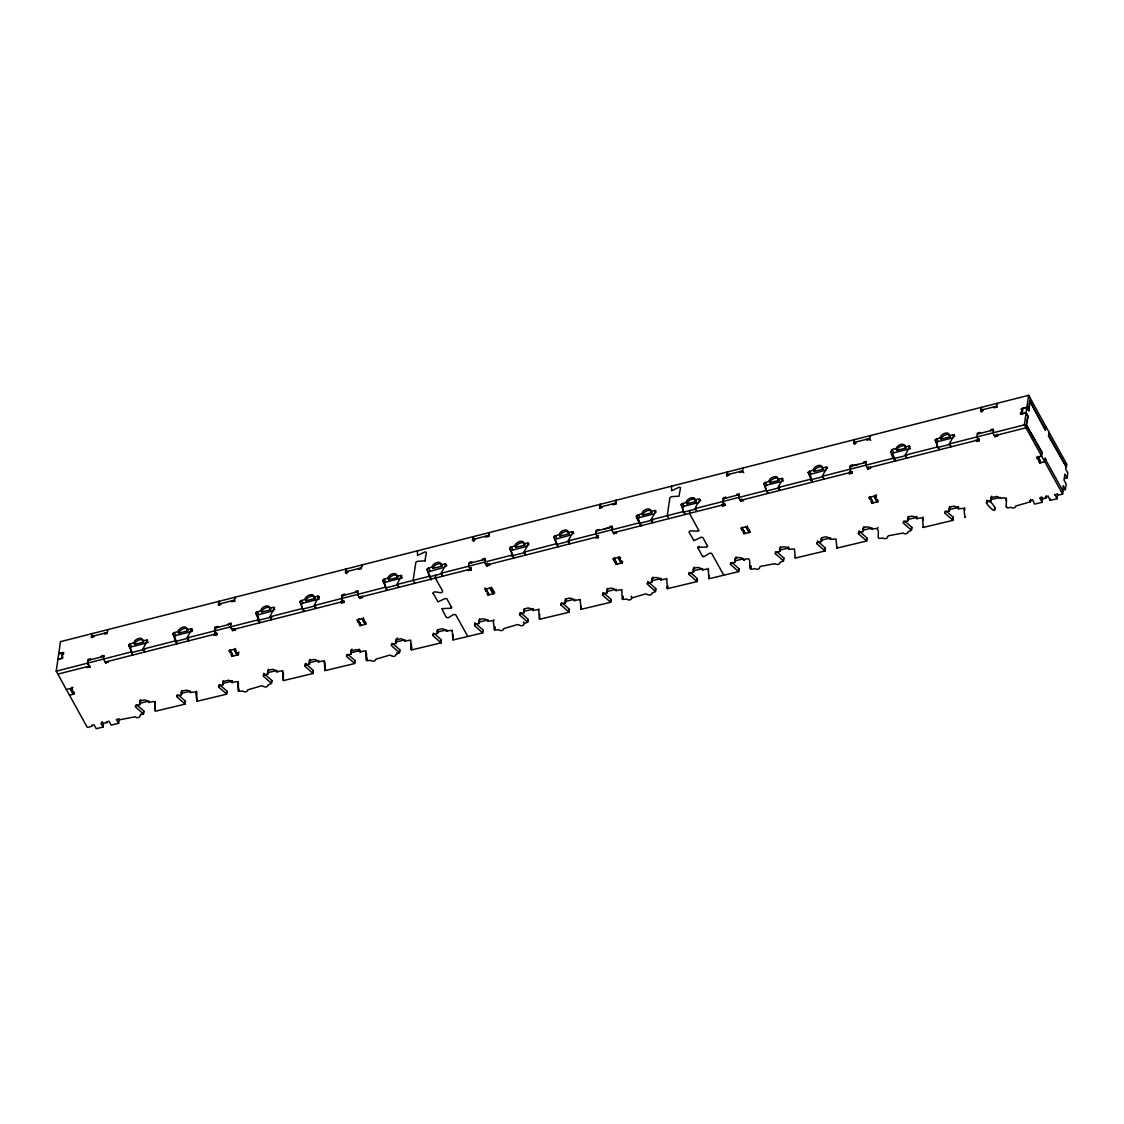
<?xml version="1.0" encoding="UTF-8"?>
<svg xmlns="http://www.w3.org/2000/svg" width="1124" height="1124" viewBox="0 0 1124 1124"><rect width="100%" height="100%" fill="white"/><g stroke="black" fill="none" stroke-linecap="round" stroke-linejoin="round"><path stroke-width="1.5" d="M143.521 642.099L142.186 638.98A4.889 2.922 -30.1 0 0 134.796 640.863L133.784 642.9L134.627 644.361L143.521 642.099A4.889 2.922 -30.1 0 0 143.535 641.565M305.054 599.317L305.897 600.778L314.79 598.516L313.47 595.397A4.875 2.922 -30.1 0 0 308.678 595.327A4.875 2.922 -30.1 0 0 305.054 599.317L299.883 601.382L302.328 608.52L269.886 616.837L271.558 619.745M178.013 631.646L178.857 633.107L187.75 630.845L186.907 629.384A4.875 2.922 -30.1 0 0 182.945 627.178A4.875 2.922 -30.1 0 0 178.028 631.646L174.206 632.615A1.405 0.843 -30.1 0 0 172.927 633.529L175.274 640.919L142.832 649.166L147.623 640.132L142.678 640.638M187.16 637.631L191.853 628.878L186.907 629.384M269.971 616.556L274.537 607.508A1.405 0.843 -30.1 0 0 273.539 607.339L269.718 608.309A4.875 2.922 -30.1 0 0 265.77 606.103A4.875 2.922 -30.1 0 0 260.838 610.571L255.612 612.819L259.335 621.755M314.2 605.302L318.766 596.254A1.405 0.843 -30.1 0 0 317.769 596.085L313.947 597.055M397.025 584.227L401.718 575.474L396.772 575.98A4.875 2.922 -30.1 0 0 394.088 573.591A4.875 2.922 -30.1 0 0 388.904 576.205L387.878 578.242L388.721 579.703L397.615 577.441A4.889 2.922 -30.1 0 0 396.533 575.347L395.395 575.052A4.889 2.922 -30.1 0 0 391.826 575.966L390.52 576.879A4.889 2.922 -30.1 0 0 388.721 579.703M697.035 511.209C690.178 508.174 707.797 495.122 695.096 500.068A4.875 2.922 -30.1 0 0 691.148 497.862A4.875 2.922 -30.1 0 0 686.216 502.33L681.032 504.395L683.476 511.532L651.035 519.85L652.707 522.758L651.541 520.286M778.595 487.957L779.803 490.275L778.117 487.38L782.866 478.487L777.92 478.993A4.875 2.922 -30.1 0 0 773.958 476.787A4.875 2.922 -30.1 0 0 769.041 481.255L763.856 483.32L766.287 490.457L695.278 508.526M811.275 479.653L822.88 476.702L824.033 479.021L822.318 476.197L827.095 467.233L822.15 467.739A4.889 2.922 -30.1 0 0 818.188 465.533A4.889 2.922 -30.1 0 0 813.256 470.015L808.044 472.249L811.767 481.184M905.649 455.627L906.829 458.03L905.143 455.122L909.92 446.158L904.975 446.664A4.889 2.922 -30.1 0 0 900.998 444.458A4.889 2.922 -30.1 0 0 896.067 448.94C881.497 447.043 904.876 475.115 891.065 451.539M938.315 447.324L949.921 444.373L951.059 446.762L949.373 443.868L954.15 434.904L949.204 435.409A4.875 2.922 -30.1 0 0 947.63 433.133A4.861 2.908 -30.1 0 0 943.5 433.892A4.875 2.922 -30.1 0 0 940.31 437.672L935.14 439.737L937.571 446.945L905.129 455.192M524.501 552.615L525.667 555.087L524.009 552.039L528.772 543.145L523.826 543.651A4.875 2.922 -30.1 0 0 521.901 541.304A4.875 2.922 -30.1 0 0 517.307 542.639L515.944 543.875A4.875 2.922 -30.1 0 0 514.947 545.913L510.184 547.388A1.405 0.843 -30.1 0 0 509.706 548.161L513.865 558.08L509.917 548.526M568.73 541.361L569.896 543.833L568.238 540.784L573.001 531.891L568.056 532.397A4.875 2.922 -30.1 0 0 564.529 530.106A4.875 2.922 -30.1 0 0 559.345 533.984L560.005 536.106L568.899 533.844L568.056 532.397M427.106 569.601C436.154 592.32 427.036 569.095 430.618 578.172M636.971 516.197C650.079 546.025 627.094 497.651 640.483 524.768M893.341 458.199L822.304 476.267M361.731 565.569L362.378 565.962M57.886 674.119L56.2 671.211L60.485 641.663L1028.629 395.311L1030.315 398.205L1028.572 410.204L1026.9 407.295L1022.981 408.167L1022.18 413.73L1026.015 412.817L1027.772 415.768L1025.959 427.766L1062.644 494.096L1057.951 495.22L1057.487 493.759M72.934 687.368L71.655 687.677L71.234 690.543L72.512 690.234L71.444 688.281L66.33 689.504L57.844 674.133L89.232 666.139L87.546 663.244L88.094 659.423L90.637 658.776L90.496 659.732M73.692 691.724L73.313 694.267L70.18 688.591M91.831 633.697L91.283 637.505L93.826 636.858L93.952 635.903M92.112 637.491L91.957 633.655L92.519 634.624M90.046 666.125L89.92 667.08L87.447 667.249M101.3 656.992L101.427 656.037L103.97 655.39L103.422 659.198L105.796 663.034L108.396 661.91M104.757 633.149L104.616 634.105L107.159 633.458L107.834 629.623M105.796 663.034L106.007 661.6M66.33 689.504L87.279 727.383L92.042 726.385L91.508 725.416L94.065 724.797L96.228 728.689L103.071 727.059L103.478 724.193L102.045 721.594M103.071 727.059L100.907 723.168L106.977 722.816L106.443 721.833L109 721.229L111.164 725.12L118.624 723.336L119.032 720.47M135.428 706.364L135.568 705.408M143.647 711.422L143.31 713.81L135.358 706.841L136.173 705.085M136.102 705.563L139.938 704.65L140.149 703.217A4.875 3.527 8.3 0 1 139.854 701.179L139.966 700.828M118.624 723.336L116.46 719.444L119.032 718.826L119.566 719.796L135.133 716.803A2.782 2.009 8.3 0 0 138.266 717.519A2.782 2.009 8.3 0 0 139.966 715.651L140.907 714.007M143.928 711.211L143.507 714.077L140.809 714.709M139.938 704.65A4.889 3.541 8.3 0 1 141.02 700.8L144.322 700.013A4.889 3.541 8.3 0 1 148.916 702.5L149 701.783M155.295 710.93L154.634 701.769M177.002 696.416L177.213 694.983M155.154 701.559L155.393 711.225L185.081 704.116L176.932 696.894L177.072 695.939A1.405 1.012 8.3 0 1 177.676 695.615L177.747 695.138M177.676 695.615L181.512 694.702L181.723 693.269A4.875 3.527 8.3 0 1 181.343 691.934M184.884 703.849L185.221 701.474M185.081 704.116L185.418 701.123L179.334 695.77M196.869 700.983L195.632 691.822L190.476 692.553L190.687 691.12L181.723 693.269M196.939 700.505L196.686 691.063M197.276 699.128L196.967 701.278L226.669 694.168L227.076 691.316M218.885 601.354L218.323 605.176L220.866 604.529L221.007 603.574M231.01 623.975L215.134 628.021L214.726 630.873L216.96 634.751L214.417 635.397L213.855 634.428M219.152 605.148L219.011 601.326L219.573 602.295M214.417 635.397L214.768 633.009M217.55 627.403L217.691 626.447L215.148 627.094L214.586 630.915L216.272 633.81L105.108 662.106M216.96 634.751L217.171 633.318M218.576 686.469L218.787 685.036M226.795 691.527L226.458 693.901L218.52 686.947L219.321 685.19M228.341 624.663L228.481 623.708L231.024 623.061L230.476 626.869L232.148 629.777L343.326 601.481M231.811 600.82L231.67 601.776L234.213 601.129L234.888 597.294L235.45 598.249M219.25 685.668L223.1 684.741L223.297 683.322A4.875 3.527 8.3 0 1 222.931 681.636M235.45 629.581L232.837 630.704L233.118 628.794M231.207 652.257L229.928 652.552L230.336 649.7M238.808 651.892L238.386 654.758L231.994 656.29L232.401 653.423M235.45 648.478L235.042 651.33L236.321 651.021L235.239 649.082L228.846 650.613L229.928 652.552M238.443 691.035L237.712 682.352L236.686 681.678A1.405 1.012 8.3 0 0 235.9 681.678L232.05 682.605L232.261 681.172L223.297 683.322M237.473 652.524L237.108 655.067L233.961 649.391M238.513 690.558L238.316 681.664M238.85 689.181L238.541 691.33L242.812 691.035A2.782 2.009 8.3 0 0 245.945 691.752A2.782 2.009 8.3 0 0 247.631 689.883L261.555 685.809L263.128 686.174A2.782 2.009 8.3 0 0 266.262 686.89A2.782 2.009 8.3 0 0 267.948 685.022L271.502 683.434L271.924 680.582M263.423 675.735L263.775 673.346L271.713 680.315M271.643 680.793L271.291 683.167L263.353 676.212L264.238 673.978M264.098 674.934L267.933 674.021L268.144 672.588A4.875 3.527 8.3 0 1 267.835 670.55M267.933 674.021A4.889 3.541 8.3 0 1 269.015 670.171L272.303 669.384A4.889 3.541 8.3 0 1 276.897 671.871L277.094 670.438L268.144 672.588M283.29 680.301L282.686 670.663M304.997 665.787L305.349 663.399L313.399 670.494L313.076 673.487L283.388 680.596L283.29 672.559M313.076 673.487L304.927 666.265L305.054 665.31A1.405 1.012 8.3 0 1 305.672 664.986L305.883 663.553M305.672 664.986L309.507 664.059L309.718 662.64A4.875 3.527 8.3 0 1 309.409 660.603L309.536 660.252M312.865 673.22L313.217 670.845M309.507 664.059A4.889 3.541 8.3 0 1 310.589 660.224L313.877 659.437A4.889 3.541 8.3 0 1 318.471 661.924L318.682 660.49L309.718 662.64M324.864 670.354L324.26 660.715M324.934 669.876L324.822 662.064M325.37 667.782L324.962 670.649L354.65 663.539L355.072 660.673M341.766 598.544L342.188 595.692L358.064 591.646M346.768 573.788L345.644 571.863L346.066 568.997L345.377 572.847L347.92 572.2L348.061 571.245M344.225 600.989L344.014 602.422L341.471 603.068L341.893 600.202M344.59 595.074L344.731 594.118L342.188 594.765L341.64 598.586L344.014 602.422M355.395 592.334L355.535 591.379L358.078 590.732L357.516 594.54L359.891 598.375L362.504 597.251M358.851 568.491L358.711 569.447L361.254 568.8L361.816 564.993M346.571 655.84L346.712 654.885M354.791 660.884L354.453 663.272L346.501 656.318L347.316 654.561M347.246 655.039L351.081 654.112L351.292 652.679A4.875 3.527 8.3 0 1 350.997 650.641L351.11 650.304M359.891 598.375L360.172 596.465M359.188 621.614L357.91 621.923L358.331 619.071L359.61 618.762M361.97 596.043L362.434 597.729M364.021 622.485L365.3 622.176L366.382 624.115L359.975 625.661L360.397 622.794M363.445 617.835L363.038 620.701L364.317 620.392L363.235 618.453L356.842 619.984L357.91 621.923M366.438 660.406L365.707 651.723L364.668 651.035A1.405 1.012 8.3 0 0 363.881 651.049L360.045 651.976L360.256 650.543A4.875 3.527 8.3 0 0 360.059 650.234M365.469 621.881L365.103 624.424L361.956 618.762M365.707 651.723L365.848 650.768M366.508 659.928L366.48 653.199M366.958 657.835L366.536 660.701L370.794 660.406A2.782 2.009 8.3 0 0 373.941 661.123A2.782 2.009 8.3 0 0 375.627 659.254L389.55 655.18L391.124 655.545A2.782 2.009 8.3 0 0 394.257 656.261A2.782 2.009 8.3 0 0 395.943 654.393L399.498 652.805L399.905 649.953M391.419 645.106L391.616 643.673M399.638 650.164L399.287 652.538L391.349 645.583L392.22 643.35M392.079 644.305L395.929 643.378L396.126 641.959A4.875 3.527 8.3 0 1 395.76 640.273M396.786 653.451L396.898 652.735M417.44 550.83L417.51 555.453L425.223 551.814L426.432 552.418L424.928 560.82L417.215 561.354L415.796 562.422L413.154 580.391L414.826 583.286M395.929 643.378A4.889 3.541 8.3 0 1 396.379 640.048L400.299 638.755A4.889 3.541 8.3 0 1 404.879 641.228L405.09 639.809M411.272 649.672L410.682 640.034M411.342 649.194L411.44 643.912M411.791 647.101L411.37 649.967L441.072 642.858L441.395 639.865L435.325 634.512M467.795 636.465L455.74 614.772L453.731 614.449L448.097 617.849L446.2 617.216L441.802 608.646L450.626 608.253L451.553 607.424L446.931 598.881L445.188 598.46L438.051 601.888L433.091 593.107M435.761 575.207L435.353 578.059L442.645 591.083C442.449 595.327 433.232 589.215 433.035 593.472M432.993 635.158L433.26 633.248M441.072 642.858L432.923 635.636L433.049 634.681A1.405 1.012 8.3 0 1 433.667 634.357L433.794 633.402M433.667 634.357L437.503 633.43L437.714 631.997A4.875 3.527 8.3 0 1 437.405 629.96M440.861 642.591L441.212 640.202M437.503 633.43A4.889 3.541 8.3 0 1 438.571 629.595L441.873 628.794A4.889 3.541 8.3 0 1 446.467 631.281L446.664 629.861L437.714 631.997M451.497 606.609L451.455 606.96A1.405 1.012 8.3 0 1 451.356 607.859M452.846 639.725L452.255 630.086M472.979 536.696L472.431 540.518L474.974 539.871L475.101 538.916M473.822 541.459L472.698 539.534L473.106 536.668L473.668 537.637M471.406 567.704L471.068 570.093L468.596 570.261M471.644 562.745L471.785 561.789L469.242 562.436L468.694 566.257L470.38 569.151L359.202 597.434M482.449 559.991L482.575 559.049L485.118 558.403L484.57 562.211L486.256 565.105L597.42 536.822M485.905 536.162L485.765 537.117L488.308 536.471L488.856 532.664L489.558 533.591M474.567 625.197L474.707 624.256M453.084 634.695L452.958 640.006L482.646 632.91L474.497 625.675L475.382 623.441M471.068 570.093L468.82 566.215L469.242 563.363L485.118 559.316L484.697 562.183L486.945 566.046L489.558 564.922M489.137 536.457L488.996 532.621M486.945 566.046L487.352 563.18M475.241 624.396L479.077 623.483L479.288 622.05A4.875 3.527 8.3 0 1 478.979 620.012M487.184 590.985L485.905 591.294L485.034 587.922M489.024 563.714L489.488 565.4M485.905 591.294L486.327 588.428M482.435 632.643L482.786 630.255M482.646 632.91L483.025 629.974L474.918 622.822M494.574 592.067L494.363 593.486L487.971 595.018L488.181 593.598M491.441 587.206L491.019 590.072L492.298 589.763L492.509 588.33M492.214 590.423L492.017 591.856L493.296 591.547L494.363 593.486M494.434 629.777L493.197 620.603L488.041 621.333L488.238 619.914L479.288 622.05M493.506 590.114L493.085 593.795L489.952 588.119M493.689 621.08L493.9 619.661M494.49 629.299L494.841 626.911M521.058 613.044L528.041 619.198L527.662 622.134L523.939 623.764A2.796 2.023 8.3 0 1 522.239 625.632A2.796 2.023 8.3 0 1 519.105 624.916L517.546 624.551L503.622 628.625A2.796 2.023 8.3 0 1 501.922 630.494A2.796 2.023 8.3 0 1 498.789 629.777L494.532 630.058L494.939 627.206M519.583 614.435L519.794 613.002M527.662 622.134L519.513 614.898L520.328 613.156M520.257 613.62L524.093 612.706L524.304 611.273A4.875 3.527 8.3 0 1 524.276 608.562M527.451 621.867L527.802 619.479M539.45 619.001L538.719 610.304L537.132 609.601L533.057 610.557L533.268 609.138A4.875 3.527 8.3 0 0 532.818 608.534M538.719 610.304L538.916 608.885M539.675 613.971L539.548 619.282L569.067 612.229L560.918 604.993L561.185 603.096M560.918 604.993L561.719 603.237M561.649 603.714L565.498 602.801L565.695 601.368A4.889 3.527 8.3 0 1 565.513 598.98L565.681 598.642M568.856 611.962L569.194 609.573M569.067 612.229L569.39 609.222L562.52 603.181M565.498 602.801L565.189 600.764A4.889 3.541 8.3 0 1 569.447 598.165A4.889 3.541 8.3 0 1 574.448 600.666L574.659 599.232M580.841 609.096L580.251 599.443M581.263 606.229L580.939 609.377L610.641 602.267L610.964 599.275L604.038 593.177M600.722 505.308L600.16 504.339L599.471 508.188L602.014 507.542L602.155 506.587M595.875 533.886L596.282 531.034L612.102 527.001L612.664 527.971M600.3 508.16L600.16 504.339M598.46 535.375L598.109 537.75L595.65 537.932M598.699 530.416L598.839 529.46L596.296 530.106L595.734 533.928L598.109 537.75M609.489 527.662L609.63 526.72L612.173 526.074L611.625 529.882L613.929 533.731L616.542 532.607M612.959 503.833L612.819 504.788L615.362 504.142L615.91 500.335M616.191 504.128L616.036 500.292M602.562 594.568L602.759 593.135M610.641 602.267L602.492 595.046L603.363 592.812M613.929 533.731L614.14 532.298M603.223 593.767L607.072 592.854L607.269 591.421A4.875 3.527 8.3 0 1 607.086 589.032L607.255 588.695A4.875 3.527 8.3 0 1 607.466 588.386M615.39 558.923L615.179 560.356L613.901 560.665L614.308 557.799M622.57 561.424L622.359 562.857L615.966 564.389L615.095 561.017M610.43 602.014L610.782 599.626M615.966 564.389L616.374 561.536M619.436 556.577L619.015 559.443L620.293 559.134L620.504 557.701M620.209 559.794L619.998 561.213L621.277 560.918L622.359 562.857M622.415 599.134L621.684 590.451L620.111 589.749L616.022 590.704L616.233 589.271M621.446 560.623L621.08 563.166L617.933 557.49M621.684 590.451L621.825 589.496M622.485 598.656L622.837 596.282M647.747 581.459L655.896 588.681L655.475 591.547L651.934 593.121A2.796 2.023 8.3 0 1 650.234 595.003A2.796 2.023 8.3 0 1 647.101 594.287L645.541 593.922L631.618 597.982A2.796 2.023 8.3 0 1 629.918 599.865A2.796 2.023 8.3 0 1 626.785 599.148L622.513 599.429L622.893 596.493M647.396 583.834L647.536 582.892M655.475 591.547L647.213 583.932A1.405 1.012 8.3 0 1 648.07 583.033L648.281 581.6M648.07 583.033L651.906 582.12L652.117 580.687A4.889 3.527 8.3 0 1 651.934 578.298M655.264 591.28L655.615 588.892M671.534 486.172L671.604 490.795L679.317 487.156L680.526 487.76L679.022 496.162L671.309 496.682L669.89 497.749L667.249 515.719L668.935 518.628M651.906 582.12L651.639 581.487A4.875 3.527 8.3 0 1 654.913 577.567A4.875 3.527 8.3 0 1 660.856 579.97L661.081 578.537A4.889 3.527 8.3 0 0 660.884 578.242M690.515 572.552L697.428 578.663L697.049 581.586L667.361 588.695L666.729 578.284M667.333 587.936L667.6 586.026M667.361 588.695L667.768 585.843M689.869 510.535L689.462 513.401L698.735 530.289L697.498 531.146L689.841 530.907L689.026 532.2L694.028 540.616L701.179 537.188L702.922 537.623L707.53 546.166L706.603 546.995L697.779 547.388L702.177 555.944L704.088 556.591L709.975 553.064L711.717 553.5L723.786 575.193M693.438 539.703L693.761 540.461M697.049 581.586L688.9 574.364L689.181 572.453M688.9 574.364L689.714 572.608M689.644 573.085L693.48 572.172L693.691 570.739A4.889 3.527 8.3 0 1 693.508 568.351L693.663 568.013M696.852 581.319L697.189 578.944M693.48 572.172L693.185 570.135A4.889 3.541 8.3 0 1 697.442 567.522A4.889 3.541 8.3 0 1 702.444 570.023L702.655 568.589L693.691 570.739M708.837 578.453L708.303 568.337M709.244 575.6L708.935 578.748L738.623 571.638L739.002 568.716L732.089 562.604M722.072 504.648L722.563 506.095L725.106 505.449L725.303 504.016M613.297 532.776L724.474 504.493L722.788 501.599L723.336 497.777L725.879 497.131L725.739 498.087M722.563 506.095L722.901 503.707M729.209 474.258L729.069 475.213L726.526 475.859L727.087 472.038L727.649 473.007M736.543 495.333L736.684 494.391L739.227 493.745L738.665 497.553L740.913 501.416L743.526 500.292M739.999 471.504L739.859 472.459L742.402 471.813L742.964 468.006M738.623 571.638L730.474 564.417L730.755 562.506M740.913 501.416L741.264 499.042M742.964 499.323L743.456 500.77M730.474 564.417L730.783 563.321A1.405 1.026 8.3 0 1 731.218 563.138L735.054 562.211L735.265 560.792A4.875 3.527 8.3 0 1 735.082 558.403A4.847 3.513 8.3 0 1 735.251 558.066M743.161 529.727L741.882 530.022L742.304 527.17M738.482 570.894L738.889 568.575M747.994 530.584L749.272 530.275L750.354 532.228L743.947 533.76L744.369 530.893M747.418 525.948L747.01 528.8L748.289 528.491L747.207 526.552L740.814 528.083L741.882 530.022M776.726 551.687L783.878 558.052L783.47 560.904L779.916 562.492A2.782 2.023 8.3 0 1 778.932 564.093L777.415 564.459A2.782 2.023 8.3 0 1 775.096 563.644L760.442 566.412L759.599 567.353A2.782 2.023 8.3 0 1 758.616 568.955L757.098 569.32A2.782 2.023 8.3 0 1 754.78 568.505C744.453 572.945 755.244 553.528 744.018 560.075L744.158 559.12M749.441 529.994L749.076 532.537L745.929 526.861M750.411 568.505L750.748 566.117M750.509 568.8L750.93 565.934M783.47 560.904L775.321 553.682L775.588 551.772M775.321 553.682L775.841 552.474L779.901 551.491L780.112 550.058A4.918 3.555 8.3 0 1 779.747 548.372L780.562 546.728M783.33 560.173L783.681 557.785M779.901 551.491A4.875 3.527 8.3 0 1 782.487 547.009A4.875 3.527 8.3 0 1 788.851 549.341L789.062 547.908L780.112 550.058M817.303 540.869L825.367 547.964L825.044 550.957L795.356 558.066L795.385 556.816M795.356 558.066L795.483 557.111M825.044 550.957L816.895 543.735L817.415 542.527L821.475 541.529A4.875 3.527 8.3 0 1 824.061 537.061A4.875 3.527 8.3 0 1 830.425 539.394L835.975 538.958L836.93 548.119L866.618 541.009L866.885 537.946L866.478 540.265M821.475 541.529L821.686 540.11A4.918 3.555 8.3 0 1 821.321 538.424L821.489 537.722M824.904 550.212L825.255 547.838M830.439 539.394L830.636 537.96L821.686 540.11M836.93 548.119L837.127 546.686M849.056 472.333L849.547 473.78L852.076 473.134L852.287 471.701M854.142 439.709L853.58 443.53L856.123 442.884L856.249 441.929M849.547 473.78L849.885 471.392M852.793 465.757L852.933 464.802L850.39 465.448L849.842 469.256L852.076 473.134M863.597 463.004L863.738 462.062L866.267 461.416L865.719 465.224L867.967 469.087L870.566 467.963M867.054 439.175L866.913 440.13L869.456 439.484L870.018 435.676L870.58 436.632M866.618 541.009L858.469 533.788L858.75 531.877M867.967 469.087L868.304 466.699M870.004 466.994L870.51 468.441M858.469 533.788L858.778 532.678A1.405 1.026 8.3 0 1 859.214 532.509L863.049 531.582L863.26 530.149A4.875 3.527 8.3 0 1 863.077 527.774M871.156 499.084L869.878 499.393L870.299 496.541M875.989 499.955L877.268 499.646L878.35 501.585L871.943 503.131L872.365 500.264M876.692 495.01L875.413 495.305L874.992 498.171L876.284 497.862L875.203 495.923L868.796 497.454L869.878 499.393M904.722 521.058L911.831 527.353L911.466 530.275L907.911 531.863A2.782 2.023 8.3 0 1 906.928 533.464L905.41 533.83A2.782 2.023 8.3 0 1 903.092 533.015L888.438 535.783L887.595 536.724A2.782 2.023 8.3 0 1 886.611 538.326L885.094 538.691A2.782 2.023 8.3 0 1 882.776 537.876C873.91 540.869 881.413 531.835 876.636 528.505A1.405 1.026 8.3 0 0 875.849 528.519L872.084 528.968M877.437 499.351L877.071 501.894L873.924 496.232M877.802 528.238L877.942 527.282M911.466 530.275L903.317 523.053L903.584 521.143M903.317 523.053L903.822 521.845L907.897 520.848L908.094 519.428A4.918 3.555 8.3 0 1 907.728 517.743L908.29 516.38M911.325 529.53L911.733 527.212M916.987 517.757L916.847 518.712L920.935 517.743L922.509 518.459L923.338 527.437L953.04 520.328L953.363 517.335L946.296 511.111M923.24 527.142L923.38 526.187M923.338 527.437L923.478 526.482M953.04 520.328L944.891 513.106L945.158 511.195M944.891 513.106L945.396 511.898L949.471 510.9L949.668 509.467A4.918 3.555 8.3 0 1 949.302 507.795L949.864 506.432M952.899 519.583L953.307 517.265M949.471 510.9A4.875 3.527 8.3 0 1 952.056 506.432A4.875 3.527 8.3 0 1 958.421 508.751L958.631 507.331L949.668 509.467M965.052 516.534L964.912 517.476L964.954 516.239M976.096 440.004L976.587 441.451L979.13 440.805L979.411 438.894M978.006 438.866L976.896 436.927L977.444 433.119L979.988 432.473L979.847 433.428M983.303 409.6L983.163 410.555L980.62 411.201L981.182 407.38L981.744 408.349M990.637 430.675L990.778 429.719L993.321 429.073L992.773 432.895L995.007 436.758L997.62 435.634M994.108 406.846L993.967 407.801L996.51 407.155L997.058 403.347L997.62 404.303M995.007 436.758L995.218 435.325M986.872 500.278C996.721 503.173 998.814 519.457 986.451 503.145L986.731 501.234M997.129 434.187L997.55 436.112M986.451 503.145L986.76 502.049A1.405 1.026 8.3 0 1 987.195 501.866L991.031 500.939L990.904 498.536A4.889 3.527 8.3 0 1 990.946 497.482A4.96 3.597 8.3 0 1 991.438 496.485L991.705 496.19M994.473 509.622L994.81 507.247M1030.778 499.407L1030.441 501.796L1015.576 506.081A2.782 2.023 8.3 0 1 1014.593 507.683L1013.075 508.048A2.782 2.023 8.3 0 1 1010.757 507.233C1001.891 510.226 1009.394 501.192 1004.631 497.876A1.405 1.026 8.3 0 0 1003.83 497.876L1000.065 498.325M1006.486 507.528L1006.528 506.278M994.445 435.789L1026.029 427.752L1024.343 424.858L1028.629 395.311M1039.208 456.569L1038.857 458.957L1037.578 459.266L1036.497 457.313L1041.611 456.091L1042.173 452.284L1026.31 424.872L1028.179 416.709L1026.015 412.817L1020.367 414.32L1020.648 412.41L1021.913 412.087L1021.182 408.757L1026.9 407.295L1028.98 411.145L1029.767 401.043L1045.348 430.352L1045.91 426.544L1030.258 398.219M1030.441 501.796L1029.963 500.349M1037.578 459.266L1038 456.4M1041.063 496.864L1042.496 499.463L1042.074 502.316L1034.614 504.1L1032.52 499.73M1046.247 460.854L1045.32 457.946L1044.758 461.767L1039.644 462.99L1038.632 460.559M1039.911 460.264L1038.562 461.037M1039.644 462.99L1040.065 460.123M1049.057 432.206L1048.495 436.028L1066.55 467.401L1048.636 435.072M1042.074 502.316L1039.995 497.946M1046.332 495.698L1045.994 498.072L1043.016 498.789L1042.552 497.342M1045.994 498.072L1045.517 496.625M1057.431 495.881L1057.01 498.747L1050.167 500.377L1048.074 496.021M1050.167 500.377L1050.378 498.958M1057.01 498.747L1054.93 494.377M1062.644 494.096L1063.22 485.652L1065.383 489.53L1062.812 490.148M1065.383 489.53L1066.184 483.98L1064.035 480.089L1064.906 474.061L1067.055 477.953L1064.498 478.571M1067.055 477.953L1067.8 472.853L1065.65 468.961L1066.943 464.535L1045.91 426.544M699.016 546.404L698.355 546.868A1.405 1.026 8.3 0 0 697.779 547.388L697.737 547.852M523.981 552.179L556.422 543.735L558.094 546.826L554.146 537.272M568.21 540.925L639.233 522.857M651.035 519.85L655.812 510.984A1.405 0.843 -30.1 0 0 655.545 510.408L650.866 511.322A4.903 2.936 -30.1 0 0 650.389 509.664L649.293 509.06A4.903 2.936 -30.1 0 0 644.74 510.043A4.903 2.936 -30.1 0 0 641.944 513.598L636.802 515.649L639.219 522.59M778.075 487.521L810.516 479.274L812.202 482.168M441.676 573.69L442.842 576.162L441.17 573.184L445.947 564.389A1.405 0.843 -30.1 0 0 445.807 563.925L441.001 564.726A4.875 2.922 -30.1 0 0 437.039 562.52A4.875 2.922 -30.1 0 0 432.122 566.988L427.036 568.87A1.405 0.843 -30.1 0 0 426.895 569.236L429.354 575.994M638.446 518.74L639.851 517.462L654.716 513.682M259.756 622.485L257.761 614.954L273.568 610.669M302.3 608.323C307.821 616.907 298.057 604.431 302.932 603.195L319.441 598.994M812.188 481.915L810.193 474.384L826 470.085M892.54 454.082L893.945 452.803L910.468 448.602M133.784 642.9L129.977 643.869A1.405 0.843 -30.1 0 0 128.698 644.783L132.716 655.067L130.384 647.677A1.405 0.843 -30.1 0 1 131.663 646.778L146.513 642.998M175.274 640.849L176.946 643.813L174.613 636.423A1.405 0.843 -30.1 0 1 175.892 635.524M387.878 578.242L384.071 579.211A1.405 0.843 -30.1 0 0 382.806 580.125L386.825 590.409L384.478 583.019A1.405 0.843 -30.1 0 1 385.757 582.106L402.266 577.919M683.448 511.336C688.942 519.892 679.219 507.331 684.08 506.207L698.945 502.428M766.273 490.261C771.752 498.817 762.044 486.256 766.905 485.132L783.414 480.932M937.556 446.678C943.008 455.206 933.327 442.673 938.175 441.549L953.04 437.756M817.022 542.78L816.895 543.735M698.355 530.893L698.721 530.05M424.689 561.017L425.518 560.483M706.898 546.91L707.516 545.927M559.162 534.659L554.413 536.134A1.405 0.843 -30.1 0 0 553.935 536.907L556.408 543.665M604.164 529.025L608.14 528.013M854.226 465.392L858.132 464.395M91.55 636.521L107.426 632.475M218.59 604.192L234.48 600.146L235.028 601.115M345.644 571.863L361.394 567.845M472.698 539.534L488.575 535.488M599.752 507.191L615.629 503.159M58.743 653.662L63.689 652.412L63.408 654.308L62.129 654.632L62.874 657.962L57.942 659.226L61.862 658.467L62.677 652.904L58.827 653.817M260.824 610.571L261.667 612.032L270.561 609.77A4.889 2.922 -30.1 0 0 270.477 608.744M432.108 566.988L432.951 568.449L441.844 566.173A4.875 2.922 -30.1 0 0 441.535 564.726M514.933 545.913L515.776 547.374L524.669 545.098L523.826 543.651M641.973 513.584L642.816 515.031L651.709 512.769A4.918 2.936 -30.1 0 0 651.737 512.235M686.202 502.33L687.045 503.777L695.939 501.515L695.096 500.068M778.679 479.428A4.875 2.922 -30.1 0 1 778.763 480.44L769.87 482.702L769.027 481.255M822.15 467.739L822.993 469.186L814.099 471.448L813.256 470.001M896.081 448.926L896.924 450.373L905.818 448.111L904.975 446.664M940.31 437.672L941.153 439.119L950.047 436.857L949.204 435.409M175.878 635.524L192.401 631.323M444.851 567.086L428.708 571.765A1.405 0.843 -30.1 0 0 428.567 572.144M527.662 546.011L511.87 550.296A1.405 0.843 -30.1 0 0 511.392 551.069M571.891 534.757L556.099 539.042A1.405 0.843 -30.1 0 0 555.621 539.815M103.956 656.304L88.079 660.35L87.672 663.202L89.92 667.08M739.086 494.686L723.266 498.719L723.828 499.688M866.126 462.357L850.25 466.404L850.812 467.373M977.304 434.075L993.18 430.028L993.742 430.998M56.2 671.211L131.044 651.976M429.368 576.261L396.927 584.508L398.613 587.416M441.156 573.254L512.193 555.045M949.359 443.938L1024.343 424.858M131.761 652.566L145.235 649.138M175.541 641.425L189.015 637.996M257.129 620.659L272.289 616.809M302.595 609.096L316.069 605.667M385.673 587.95L397.362 584.972L398.711 587.121M430.759 576.486L442.294 573.549M511.237 556.001L524.697 552.572M556.703 544.438L568.491 541.431M639.725 523.306L653.1 519.906M683.195 512.249L696.388 508.891M766.512 491.048L779.775 487.661M893.566 458.704L906.829 455.332M740.351 500.447L851.528 472.164M867.405 468.118L978.568 439.835L979.13 440.805M484.823 589.355L491.23 587.824L492.298 589.763M620.293 559.134L619.212 557.181L612.819 558.712L613.901 560.665M72.231 692.314L73.51 692.019L74.577 693.958L69.463 695.18M232.19 654.042L230.912 654.337L231.994 656.29M236.026 653.114L237.305 652.805L238.386 654.758M360.186 623.399L358.907 623.708L359.975 625.661M488.167 592.769L486.889 593.079L487.971 595.018M614.884 562.45L616.163 562.141M744.158 531.512L742.88 531.807L743.947 533.76M872.14 500.868L870.861 501.178L871.943 503.131M140.149 703.217L149.113 701.067M351.292 652.679L360.256 650.543M396.126 641.959L403.6 640.16M524.304 611.273L533.268 609.138M565.695 601.368L573.17 599.584M607.269 591.421L614.744 589.636M652.117 580.687L661.081 578.537M735.265 560.792L742.95 558.951M863.26 530.149L872.224 528.013M908.094 519.428L917.058 517.279M991.242 499.52L1000.205 497.37M148.902 702.5L152.738 701.587A1.405 1.012 8.3 0 1 153.524 701.573L154.564 702.247M276.897 671.871L280.733 670.958A1.405 1.012 8.3 0 1 281.52 670.944L282.546 671.618M318.471 661.924L322.546 660.968L324.133 661.671M404.879 641.242L408.729 640.315A1.405 1.012 8.3 0 1 409.515 640.315L410.541 640.989M446.467 631.281L450.541 630.325L452.115 631.028M574.448 600.652L578.537 599.696L580.11 600.399M660.87 579.97L664.944 579.015L666.532 579.717M702.444 570.023L706.518 569.067L708.106 569.77M788.851 549.341L794.401 548.919L795.244 557.771M958.421 508.751L963.971 508.329L964.814 517.195M1029.893 500.826L1032.45 500.208M1039.925 498.424L1042.482 497.82M1045.446 497.103L1048.018 496.485M1054.86 494.855L1057.417 494.237M703.779 556.647L702.837 556.492M742.261 558.389L744.018 560.075M866.829 537.876L858.891 530.921M392.95 643.771L399.694 649.686M347.906 654.323L354.861 660.406M220.121 685.134L226.865 691.049M136.973 705.029L143.717 710.944M651.414 511.322L651.077 510.97A4.918 2.936 -30.1 0 0 646.258 511.111A4.918 2.936 -30.1 0 0 642.773 515.045M872.013 529.446L870.243 527.746A4.903 3.555 8.3 0 0 864.131 527.732L863.499 528.252A4.903 3.555 8.3 0 0 862.67 530.261L863.049 531.582M616.022 590.704L615.025 589.524A4.889 3.541 8.3 0 0 608.857 588.639A4.889 3.541 8.3 0 0 607.072 592.854M533.057 610.557L531.287 608.871A4.875 3.527 8.3 0 0 525.484 608.688A4.875 3.527 8.3 0 0 524.093 612.706M488.041 621.333L487.029 620.153A4.889 3.541 8.3 0 0 480.861 619.268A4.889 3.541 8.3 0 0 479.077 623.483M997.213 407.169L996.651 406.2L980.774 410.246L981.898 412.171M992.773 432.895L993.335 433.864M976.882 436.927L978.568 439.835M954.15 435.072L954.768 436.154M953.222 434.805L954.276 436.618M936.503 438.641L937.964 441.184M935.294 440.285L936.77 442.814M908.993 446.059L909.836 447.507M892.273 449.895L893.735 452.438M893.327 457.932L894.592 460.109M870.721 440.468L869.597 438.529L853.72 442.575L854.844 444.5M827.095 467.401L827.517 468.132M826.168 467.134L826.8 468.216M809.449 470.97L810.924 473.513M808.254 472.614L809.716 475.157M781.939 478.388L782.782 479.836M777.92 478.993L778.763 480.44M765.219 482.224L766.694 484.767M764.025 483.868L765.486 486.411M743.666 472.797L742.543 470.858L726.666 474.904L727.228 475.873M738.665 497.553L739.227 498.522M722.858 501.571L723.42 502.54M723.982 503.51L725.106 505.449M700.041 499.73L700.673 500.812M699.128 499.463L699.76 500.545M682.394 503.299L683.87 505.842M681.2 504.943L682.675 507.486M654.899 510.718L655.938 512.53M650.866 511.322L651.709 512.769M638.165 514.553L639.64 517.096M616.05 532.355L616.472 533.085M572.987 532.059L573.83 533.507M572.074 531.793L572.917 533.24M555.354 535.628L556.816 538.171M527.844 543.047L528.898 544.859M511.125 546.882L512.586 549.425M485.118 559.316L485.68 560.286M467.963 569.77L468.525 570.739M445.947 564.389L446.79 565.836M445.02 564.122L446.073 565.934M441.001 564.726L441.844 566.173M428.3 567.957L429.775 570.5M400.79 575.376L401.844 577.188M396.772 575.98L397.615 577.441M384.071 579.211L385.546 581.754M382.877 580.855L384.338 583.398M342.188 595.692L342.75 596.661M340.909 602.099L341.471 603.068M318.893 596.718L319.314 597.448M317.98 596.451L318.598 597.532M314.622 606.019L315.886 608.196M315.788 608.491L314.116 605.583L385.139 587.318M301.246 600.286L302.721 602.829M300.052 601.93L301.527 604.473M273.75 607.705L274.79 609.517M269.718 608.309L270.561 609.77M270.392 617.287L271.657 619.45M257.017 611.54L258.492 614.083M255.822 613.184L257.298 615.727M259.77 622.738L258.084 619.844L187.062 637.912L188.748 640.821M234.818 629.089L235.38 630.058M230.603 626.841L232.837 630.704M215.134 628.021L215.696 628.99M191.839 629.047L192.471 630.143M190.925 628.78L191.558 629.876M187.567 638.362L188.832 640.525M174.206 632.615L175.667 635.158M172.998 634.259L174.473 636.802M175.274 640.722L176.524 642.83M146.696 640.034L148.171 642.577M143.352 649.616L144.518 652.075L142.832 649.166M129.977 643.869L131.438 646.412M128.768 645.513L130.244 648.056M107.778 661.418L108.34 662.387M86.815 666.757L87.377 667.726M1045.165 458.901L1063.093 491.23M1037.775 457.004L1040.922 462.681M875.413 495.305L876.397 497.089M870.074 497.145L873.222 502.821M742.093 527.774L745.24 533.45M614.097 558.417L617.245 564.079M486.102 589.046L489.249 594.708M358.12 619.675L361.254 625.351M230.125 650.304L233.272 655.98M71.655 687.677L72.639 689.462M1029.837 401.085L1045.489 429.396M1026.381 424.914L1042.032 453.225M735.054 562.211L734.674 560.89A4.903 3.555 8.3 0 1 735.503 558.881L736.136 558.375A4.903 3.555 8.3 0 1 742.29 558.375M991.031 500.939L990.666 499.618A4.875 3.527 8.3 0 1 991.494 497.609L996.384 496.443A4.875 3.527 8.3 0 1 999.559 498.199M1006.261 497.862L1006.528 501.121M964.687 507.823L964.87 509.987M923.043 517.04L923.296 519.934M261.667 612.032A4.889 2.922 -30.1 0 1 264.098 608.716L264.772 608.295A4.889 2.922 -30.1 0 1 268.341 607.382L269.493 607.677A4.889 2.922 -30.1 0 1 270.266 608.309M187.736 630.845A4.875 2.922 -30.1 0 0 186.134 628.555L185.53 628.457A4.875 2.922 -30.1 0 0 181.962 629.37L180.641 630.283A4.875 2.922 -30.1 0 0 178.871 633.093M134.613 644.361A4.889 2.922 -30.1 0 1 136.411 641.537L137.732 640.624A4.889 2.922 -30.1 0 1 141.301 639.711L142.439 640.006A4.889 2.922 -30.1 0 1 143.212 640.638M314.706 597.49A4.889 2.922 -30.1 0 1 314.79 598.516M305.897 600.778A4.889 2.922 -30.1 0 1 307.681 597.954L309.002 597.041A4.889 2.922 -30.1 0 1 312.57 596.127L313.722 596.423A4.889 2.922 -30.1 0 1 314.158 596.703M568.899 533.844A4.889 2.922 -30.1 0 0 566.341 531.455A4.889 2.922 -30.1 0 0 561.227 533.83L560.764 534.392A4.889 2.922 -30.1 0 0 559.991 536.106M524.669 545.098A4.889 2.922 -30.1 0 0 522.112 542.709A4.889 2.922 -30.1 0 0 516.998 545.084L516.534 545.646A4.889 2.922 -30.1 0 0 515.761 547.36M432.979 568.435A4.875 2.922 -30.1 0 1 436.435 564.529A4.875 2.922 -30.1 0 1 441.198 564.374M941.167 439.119A4.875 2.922 -30.1 0 1 946.085 434.651A4.875 2.922 -30.1 0 1 950.047 436.857M896.896 450.387A4.889 2.936 -30.1 0 1 901.841 445.905A4.889 2.936 -30.1 0 1 905.818 448.111M814.113 471.448A4.875 2.922 -30.1 0 1 819.031 466.994A4.875 2.922 -30.1 0 1 822.993 469.186M769.884 482.702A4.875 2.922 -30.1 0 1 773.705 478.627A4.875 2.922 -30.1 0 1 778.454 478.993M687.045 503.791A4.889 2.922 -30.1 0 1 691.977 499.309A4.889 2.922 -30.1 0 1 695.939 501.515M907.897 520.848A4.875 3.527 8.3 0 1 910.482 516.38A4.875 3.527 8.3 0 1 916.847 518.712M916.411 516.366A4.918 3.555 8.3 0 1 916.692 516.661M957.943 506.432A4.918 3.555 8.3 0 1 958.21 506.727M735.714 557.448A4.847 3.513 8.3 0 1 736.346 556.942M863.71 526.819A4.847 3.513 8.3 0 1 864.005 526.552M788.107 546.728A4.918 3.555 8.3 0 1 788.416 547.009M523.939 622.064A2.796 2.023 8.3 0 1 523.362 622.499M479.47 619.015A4.875 3.527 8.3 0 1 479.737 618.72M694.14 567.409A4.889 3.527 8.3 0 1 694.435 567.128M652.566 577.357A4.889 3.527 8.3 0 1 652.861 577.09M631.618 596.296A2.796 2.023 8.3 0 1 631.042 596.732M396.112 639.233A4.875 3.527 8.3 0 1 396.322 638.91M351.278 649.967A4.875 3.527 8.3 0 1 352.037 649.082M358.879 649.096A4.875 3.527 8.3 0 1 359.23 649.363M351.081 654.112A4.889 3.541 8.3 0 1 351.531 650.782L356.434 649.602A4.889 3.541 8.3 0 1 360.045 651.976M309.69 659.914A4.875 3.527 8.3 0 1 310.168 659.31M268.116 669.862A4.875 3.527 8.3 0 1 268.594 669.258M223.114 680.919A4.875 3.527 8.3 0 1 223.283 680.596M231.839 680.568A4.875 3.527 8.3 0 1 232.064 680.877M223.1 684.741A4.889 3.541 8.3 0 1 223.55 681.411L228.453 680.245A4.889 3.541 8.3 0 1 232.05 682.605M181.54 690.881A4.875 3.527 8.3 0 1 181.709 690.543M181.512 694.702A4.889 3.541 8.3 0 1 182.594 690.853L186.865 690.192A4.889 3.541 8.3 0 1 190.49 692.553M139.966 700.828A4.875 3.527 8.3 0 1 140.893 699.62M397.208 638.109A4.763 3.456 8.3 0 1 397.559 637.898"/></g></svg>
